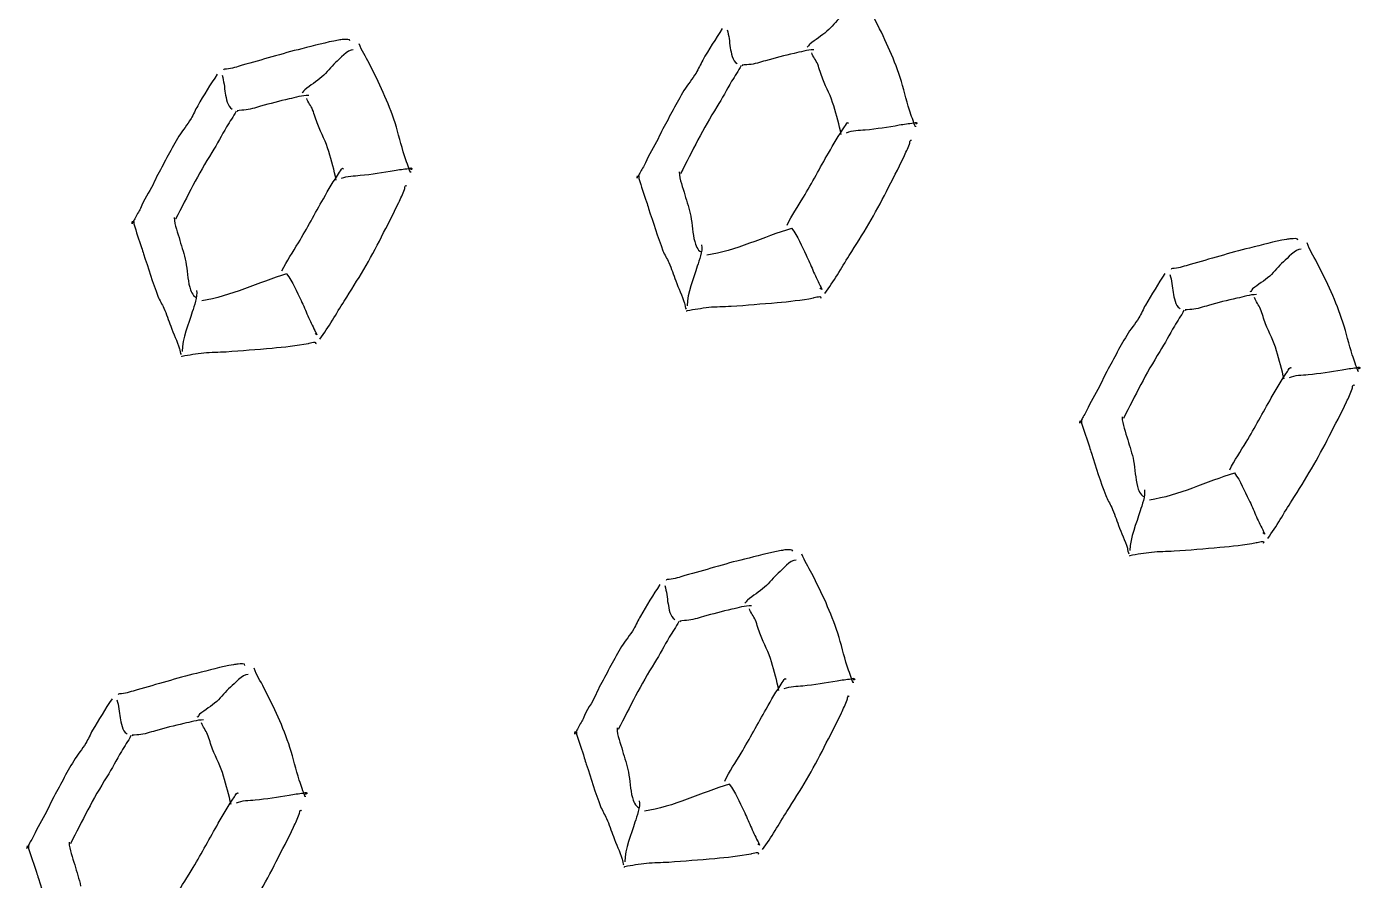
# Model space of a CAD drawing. Extents: x 25 to 279, y 7 to 272.
# Drawn here: x 123.9 to 212.8, y 173.6 to 230.4 of the extents above; entities that cross this region are included whole.
import ezdxf

# ---------------------------------------------------------------- set-up
doc = ezdxf.new("R2010")
doc.units = 0
doc.layers.get('0').update_dxf_attribs({"linetype": 'CONTINUOUS'})

msp = doc.modelspace()

# ---------------------------------------------------------------- linework, layer by layer
at = {"color": 7}
for points in [[(178.139725, 231.077823), (177.8, 230.792338), (177.565844, 230.42245), (177.225854, 230.131937)], [(182.1053, 227.058273), (181.660271, 228.440721), (181.030298, 229.743794), (180.375454, 231.036812)], [(170.25276, 230.31159), (169.809054, 229.623408), (169.355558, 228.915119), (168.955508, 228.205771)], [(170.577404, 230.2383), (170.708108, 229.851744), (170.725306, 229.436348), (170.795156, 229.034446)], [(177.225854, 230.131937), (176.864169, 229.822375), (176.453006, 229.572873), (176.089469, 229.273894)], [(144.704594, 229.539271), (143.871156, 229.401952), (143.07185, 229.163033), (142.253229, 228.967242)], [(145.016802, 229.583192), (144.911763, 229.580281), (144.80831, 229.556204), (144.704594, 229.539271)], [(145.46236, 229.495085), (145.51025, 229.637167), (145.168144, 229.587425), (145.016802, 229.583192)], [(146.740033, 228.002042), (146.514344, 228.447335), (146.236531, 228.842094), (146.080162, 229.30485)], [(176.089469, 229.273894), (176.012475, 229.210658), (175.998717, 229.119112), (175.91114, 229.075721)], [(142.253229, 228.967242), (140.913644, 228.646567), (139.612952, 228.224292), (138.286331, 227.867104)], [(145.685404, 228.901096), (145.28509, 228.901096), (144.790319, 228.283823), (144.50404, 228.043052)], [(170.795156, 229.034446), (170.84966, 228.721708), (170.921362, 228.144387), (171.252356, 227.98114)], [(175.041983, 228.657679), (174.403544, 228.523271), (173.77754, 228.343354), (173.147567, 228.173756)], [(176.356698, 228.899773), (175.910875, 228.899773), (175.478017, 228.74949), (175.041983, 228.657679)], [(176.613079, 227.938542), (176.51386, 228.195452), (176.28579, 228.438075), (176.220702, 228.695515)], [(137.238846, 227.60305), (137.165556, 227.595112), (137.038292, 227.640621), (137.038292, 227.536904)], [(138.286331, 227.867104), (137.930467, 227.771325), (137.6045, 227.643267), (137.238846, 227.60305)], [(144.50404, 228.043052), (144.164579, 227.757302), (143.930158, 227.387679), (143.590433, 227.096902)], [(148.469615, 224.023502), (148.024585, 225.405685), (147.394877, 226.709023), (146.740033, 228.002042)], [(168.955508, 228.205771), (168.798346, 227.927165), (168.672404, 227.627656), (168.511273, 227.350902)], [(171.513765, 227.852023), (171.328821, 227.487163), (171.090431, 227.151142), (170.882204, 226.798717)], [(172.033406, 227.909702), (171.945829, 227.902558), (171.417721, 227.896473), (171.632033, 227.843556)], [(173.147567, 228.173756), (172.791437, 228.077713), (172.404352, 227.940129), (172.033406, 227.909702)], [(176.951746, 226.952704), (176.822894, 227.276554), (176.738227, 227.613898), (176.613079, 227.938542)], [(136.61734, 227.276819), (136.173633, 226.588638), (135.719873, 225.880348), (135.319823, 225.171)], [(136.941983, 227.203529), (137.072423, 226.816708), (137.089621, 226.401312), (137.159735, 225.999675)], [(143.590433, 227.096902), (143.228483, 226.78734), (142.817585, 226.538102), (142.453783, 226.238858)], [(168.511273, 227.350902), (168.276058, 226.946619), (167.947446, 226.586521), (167.704823, 226.182767)], [(170.882204, 226.798717), (170.549094, 226.234625), (170.252231, 225.658363), (169.902452, 225.100356)], [(177.68279, 225.156977), (177.51081, 225.790125), (177.191988, 226.34919), (176.951746, 226.952704)], [(182.729452, 224.87546), (182.492121, 225.586925), (182.334429, 226.346544), (182.1053, 227.058273)], [(137.159735, 225.999675), (137.213975, 225.686673), (137.285942, 225.109617), (137.616935, 224.946369)], [(141.406298, 225.622908), (140.768123, 225.4885), (140.141854, 225.308319), (139.512146, 225.138721)], [(142.721277, 225.865002), (142.275454, 225.865002), (141.842331, 225.714719), (141.406298, 225.622908)], [(142.453783, 226.238858), (142.377054, 226.175623), (142.363296, 226.084077), (142.275454, 226.04095)], [(142.977394, 224.903771), (142.87844, 225.160417), (142.650369, 225.403304), (142.585017, 225.660744)], [(167.704823, 226.182767), (167.203702, 225.3488), (166.768463, 224.474352), (166.296975, 223.625569)], [(135.319823, 225.171), (135.16266, 224.892394), (135.036719, 224.592885), (134.875588, 224.315867)], [(137.878079, 224.817252), (137.6934, 224.452392), (137.45501, 224.116371), (137.246783, 223.763946)], [(138.397721, 224.874931), (138.310408, 224.867523), (137.782035, 224.861702), (137.996612, 224.808785)], [(139.512146, 225.138721), (139.155752, 225.042942), (138.768667, 224.905358), (138.397721, 224.874931)], [(143.316325, 223.917933), (143.187473, 224.241519), (143.102806, 224.579127), (142.977394, 224.903771)], [(169.902452, 225.100356), (169.00234, 223.664992), (168.242721, 222.145754), (167.485219, 220.650594)], [(178.182323, 223.255681), (178.052148, 223.897825), (177.854769, 224.524623), (177.68279, 225.156977)], [(183.121565, 223.766327), (182.98504, 224.133833), (182.853277, 224.503456), (182.729452, 224.87546)], [(134.875588, 224.315867), (134.640373, 223.911583), (134.312025, 223.551485), (134.069402, 223.147731)], [(144.047369, 222.122206), (143.87539, 222.755354), (143.556567, 223.314154), (143.316325, 223.917933)], [(149.093767, 221.840425), (148.8567, 222.552154), (148.698744, 223.311773), (148.469615, 224.023502)], [(178.408277, 223.77691), (178.459871, 223.852581), (178.605921, 224.157381), (178.660425, 224.009215)], [(179.780935, 223.569477), (180.544787, 223.642502), (181.297527, 223.755744), (182.05159, 223.890946)], [(182.05159, 223.890946), (182.364856, 223.947302), (182.680504, 223.990958), (182.996946, 224.026677)], [(182.996946, 224.026677), (183.071558, 224.035144), (183.190621, 224.09785), (183.222106, 224.030646)], [(183.222106, 224.030646), (183.263117, 223.944127), (183.149346, 223.961854), (183.128179, 223.962648)], [(134.069402, 223.147731), (133.568017, 222.313765), (133.133042, 221.439581), (132.66129, 220.590533)], [(137.246783, 223.763946), (136.913408, 223.199854), (136.61681, 222.623592), (136.266767, 222.065585)], [(165.987413, 222.969402), (165.72865, 222.426213), (165.370404, 221.924298), (165.135719, 221.368144)], [(166.296975, 223.625569), (166.1795, 223.414167), (166.091129, 223.186625), (165.987413, 222.969402)], [(177.331423, 222.013992), (177.674323, 222.611421), (178.020133, 223.207792), (178.408277, 223.77691)], [(178.537129, 223.371304), (178.91416, 223.544606), (179.372419, 223.530319), (179.780935, 223.569477)], [(183.121565, 223.818979), (183.121565, 223.801517), (183.127915, 223.749658), (183.121565, 223.766327)], [(144.546638, 220.22091), (144.416462, 220.86279), (144.219083, 221.489852), (144.047369, 222.122206)], [(182.34316, 221.749937), (182.475452, 222.035687), (182.617533, 222.318527), (182.724954, 222.61539)], [(182.724954, 222.61539), (182.757233, 222.704554), (182.734479, 222.840815), (182.81994, 222.883942)], [(182.81994, 222.883942), (182.838725, 222.893467), (182.854071, 222.859071), (182.871004, 222.846635)], [(136.266767, 222.065585), (135.366654, 220.630221), (134.607035, 219.110719), (133.849798, 217.615558)], [(149.486144, 220.731556), (149.349619, 221.099063), (149.217856, 221.468421), (149.093767, 221.840425)], [(165.135719, 221.368144), (165.037823, 221.136104), (164.876692, 220.90089), (164.759746, 220.681285)], [(175.663754, 219.070238), (176.238429, 220.040994), (176.769977, 221.036092), (177.331423, 222.013992)], [(181.194604, 219.467642), (181.576133, 220.2307), (181.984915, 220.97656), (182.34316, 221.749937)], [(132.66129, 220.590533), (132.544079, 220.379396), (132.455708, 220.151854), (132.351992, 219.934367)], [(143.695738, 218.979221), (144.038638, 219.576385), (144.384713, 220.173021), (144.772856, 220.74214)], [(144.772856, 220.74214), (144.82445, 220.817546), (144.9705, 221.12261), (145.025004, 220.974444)], [(144.901444, 220.336533), (145.27874, 220.509835), (145.736733, 220.495548), (146.14525, 220.534706)], [(146.14525, 220.534706), (146.909102, 220.607731), (147.661842, 220.720973), (148.416169, 220.856175)], [(148.416169, 220.856175), (148.729435, 220.912267), (149.045083, 220.956187), (149.36126, 220.991906)], [(149.36126, 220.991906), (149.435873, 221.000373), (149.554935, 221.063079), (149.586685, 220.995875)], [(149.486144, 220.784208), (149.486144, 220.766746), (149.492229, 220.714888), (149.486144, 220.731556)], [(149.586685, 220.995875), (149.627431, 220.909356), (149.513925, 220.927083), (149.492494, 220.927613)], [(164.584327, 220.336533), (164.56951, 220.35479), (164.608404, 220.489992), (164.615019, 220.508512)], [(164.619781, 220.432842), (164.615283, 220.428079), (164.584856, 220.33574), (164.584327, 220.336533)], [(164.759746, 220.681285), (164.712915, 220.592915), (164.682223, 220.499781), (164.619781, 220.432842)], [(164.698098, 220.500046), (164.698098, 220.442631), (164.6809, 220.382835), (164.698098, 220.328067)], [(164.698098, 220.328067), (164.86214, 219.80181), (165.049465, 219.282698), (165.22065, 218.758823)], [(167.398171, 220.758015), (167.398171, 220.234933), (167.634179, 219.737781), (167.768323, 219.231633)], [(132.351992, 219.934367), (132.093229, 219.391442), (131.734719, 218.889527), (131.500298, 218.333373)], [(148.707475, 218.715167), (148.840031, 219.000917), (148.982113, 219.283756), (149.089269, 219.580354)], [(149.089269, 219.580354), (149.121813, 219.669783), (149.098794, 219.805779), (149.184254, 219.849171)], [(149.184254, 219.849171), (149.203304, 219.858696), (149.218385, 219.8243), (149.235583, 219.811865)], [(178.717046, 215.190123), (179.622979, 216.603527), (180.449802, 217.977244), (181.194604, 219.467642)], [(142.028069, 216.035467), (142.603008, 217.006223), (143.134292, 218.001056), (143.695738, 218.979221)], [(147.559183, 216.432871), (147.940448, 217.195665), (148.349229, 217.941525), (148.707475, 218.715167)], [(165.22065, 218.758823), (165.267217, 218.616213), (165.304788, 218.471221), (165.351354, 218.328875)], [(167.768323, 219.231633), (167.894, 218.758029), (168.069154, 218.29686), (168.160435, 217.812937)], [(174.570496, 217.215244), (174.877148, 217.863473), (175.297835, 218.4527), (175.663754, 219.070238)], [(131.124325, 217.64625), (131.077229, 217.558144), (131.046802, 217.464746), (130.98436, 217.398071)], [(131.500298, 218.333373), (131.402402, 218.101333), (131.241006, 217.866119), (131.124325, 217.64625)], [(133.76275, 217.723244), (133.76275, 217.199898), (133.998494, 216.70301), (134.132902, 216.196863)], [(165.351354, 218.328875), (165.657477, 217.394896), (165.956985, 216.430225), (166.30941, 215.51265)], [(168.160435, 217.812937), (168.264417, 217.259958), (168.278704, 216.658825), (168.421579, 216.114577)], [(130.948906, 217.301762), (130.933825, 217.319754), (130.972719, 217.455221), (130.979598, 217.473477)], [(130.98436, 217.398071), (130.979598, 217.393044), (130.949435, 217.300969), (130.948906, 217.301762)], [(131.062412, 217.465275), (131.062412, 217.40786), (131.045479, 217.348065), (131.062412, 217.293296)], [(131.062412, 217.293296), (131.226454, 216.766775), (131.414044, 216.247927), (131.585229, 215.723788)], [(174.879794, 216.996698), (173.011571, 216.449275), (171.161869, 215.493071), (169.22115, 215.210231)], [(174.87609, 217.01125), (175.298629, 216.479702), (175.537548, 215.827504), (175.841025, 215.221873)], [(134.132902, 216.196863), (134.258579, 215.723258), (134.433469, 215.26209), (134.52475, 214.777902)], [(140.935075, 214.180473), (141.241727, 214.828438), (141.662415, 215.417929), (142.028069, 216.035467)], [(145.081625, 212.155352), (145.987294, 213.568492), (146.814117, 214.942208), (147.559183, 216.432871)], [(168.421579, 216.114577), (168.472644, 215.920108), (168.617106, 215.520058), (168.835387, 215.448092)], [(168.879044, 215.899471), (168.965298, 215.473492), (168.709446, 214.880031), (168.59594, 214.480775)], [(207.833648, 216.261156), (207.00021, 216.124102), (206.200904, 215.884919), (205.382283, 215.689127)], [(208.145592, 216.305077), (208.040817, 216.302167), (207.937365, 216.27809), (207.833648, 216.261156)], [(208.591415, 216.217235), (208.639304, 216.359052), (208.297198, 216.30931), (208.145592, 216.305077)], [(209.869088, 214.723927), (209.643398, 215.169485), (209.365321, 215.563979), (209.209217, 216.026735)], [(131.585229, 215.723788), (131.631796, 215.581442), (131.669102, 215.436185), (131.715669, 215.29384)], [(131.715669, 215.29384), (132.021792, 214.360125), (132.3213, 213.39519), (132.67399, 212.477879)], [(166.30941, 215.51265), (166.415508, 215.23669), (166.58246, 214.987188), (166.701523, 214.717312)], [(175.841025, 215.221873), (176.005596, 214.892996), (176.144238, 214.551948), (176.290023, 214.21434)], [(177.09224, 212.656738), (177.692315, 213.461865), (178.175708, 214.345573), (178.717046, 215.190123)], [(205.382283, 215.689127), (204.042433, 215.368452), (202.742006, 214.946177), (201.415385, 214.58899)], [(208.814194, 215.622981), (208.414144, 215.622981), (207.919373, 215.005708), (207.633094, 214.764937)], [(134.52475, 214.777902), (134.628996, 214.225188), (134.643283, 213.624054), (134.786158, 213.079806)], [(166.701523, 214.717312), (166.87509, 214.322819), (167.015583, 213.919329), (167.158723, 213.513458)], [(168.59594, 214.480775), (168.356492, 213.638606), (167.920723, 212.726852), (167.920723, 211.836529)], [(176.290023, 214.21434), (176.436338, 213.874879), (176.591913, 213.552881), (176.760717, 213.223475)], [(200.3679, 214.324935), (200.29461, 214.316998), (200.167346, 214.362771), (200.167346, 214.259054)], [(201.415385, 214.58899), (201.059521, 214.49321), (200.733554, 214.365152), (200.3679, 214.324935)], [(207.633094, 214.764937), (207.293369, 214.479187), (207.059213, 214.109565), (206.719488, 213.818787)], [(211.598669, 210.745387), (211.15364, 212.127835), (210.523931, 213.430908), (209.869088, 214.723927)], [(141.244373, 213.961662), (139.375885, 213.414504), (137.526183, 212.458035), (135.585465, 212.17546)], [(141.240404, 213.976479), (141.662944, 213.444931), (141.901862, 212.792733), (142.20534, 212.187102)], [(167.158723, 213.513458), (167.336787, 213.007575), (167.590523, 212.522329), (167.746627, 212.008508)], [(176.760717, 213.223475), (176.799081, 213.148598), (176.837975, 213.073721), (176.871048, 212.996198)], [(199.746129, 213.998704), (199.302687, 213.310523), (198.848927, 212.602233), (198.448877, 211.892885)], [(200.070773, 213.925415), (200.201477, 213.538594), (200.218675, 213.123198), (200.288525, 212.72156)], [(206.719488, 213.818787), (206.357538, 213.50949), (205.946375, 213.259987), (205.582837, 212.960744)], [(132.67399, 212.477879), (132.779823, 212.201654), (132.94704, 211.952417), (133.065837, 211.682277)], [(134.786158, 213.079806), (134.837223, 212.885337), (134.981421, 212.485023), (135.199967, 212.413321)], [(135.243358, 212.8647), (135.329612, 212.438721), (135.07376, 211.84526), (134.960254, 211.446004)], [(173.91036, 212.059308), (174.718398, 212.129158), (175.531463, 212.215942), (176.327594, 212.370194)], [(176.327594, 212.370194), (176.436602, 212.39136), (176.962065, 212.573923), (176.80014, 212.317806)], [(176.883483, 212.936402), (176.838769, 212.950954), (176.811781, 212.996727), (176.776063, 213.02689)], [(176.871048, 212.996198), (176.878985, 212.977413), (176.903063, 212.930052), (176.883483, 212.936402)], [(200.288525, 212.72156), (200.343029, 212.408823), (200.414996, 211.831502), (200.74599, 211.668254)], [(204.535352, 212.344794), (203.897177, 212.210385), (203.270908, 212.030204), (202.640935, 211.860871)], [(205.850331, 212.586887), (205.404508, 212.586887), (204.971385, 212.436604), (204.535352, 212.344794)], [(205.582837, 212.960744), (205.505844, 212.897508), (205.492085, 212.806227), (205.404508, 212.762835)], [(206.106448, 211.625656), (206.007229, 211.882302), (205.779423, 212.12519), (205.714071, 212.382629)], [(133.065837, 211.682277), (133.239669, 211.287783), (133.380162, 210.884294), (133.523037, 210.478423)], [(134.960254, 211.446004), (134.720806, 210.603835), (134.285302, 209.692081), (134.285302, 208.801758)], [(142.20534, 212.187102), (142.370175, 211.858225), (142.508817, 211.516912), (142.654338, 211.179304)], [(143.456554, 209.621967), (144.056629, 210.427094), (144.540288, 211.310802), (145.081625, 212.155352)], [(167.746627, 212.008508), (167.770969, 211.928075), (167.784462, 211.656612), (167.855635, 211.621688)], [(167.905906, 211.46426), (167.910669, 211.48331), (167.90035, 211.517177), (167.919665, 211.520881)], [(167.919665, 211.520881), (168.39565, 211.611898), (168.87534, 211.684923), (169.356617, 211.741808)], [(169.356617, 211.741808), (169.85324, 211.80081), (170.355948, 211.782819), (170.854952, 211.816421)], [(170.854952, 211.816421), (171.873333, 211.885477), (172.893567, 211.971467), (173.91036, 212.059308)], [(198.448877, 211.892885), (198.291715, 211.614279), (198.165773, 211.314771), (198.004642, 211.038017)], [(201.007133, 211.539137), (200.822454, 211.174277), (200.584065, 210.838256), (200.375573, 210.485831)], [(201.526775, 211.596817), (201.439462, 211.589673), (200.91109, 211.583587), (201.125667, 211.530671)], [(202.640935, 211.860871), (202.284806, 211.764827), (201.897721, 211.627244), (201.526775, 211.596817)], [(206.445115, 210.639819), (206.316263, 210.963669), (206.231596, 211.301013), (206.106448, 211.625656)], [(142.654338, 211.179304), (142.800652, 210.840108), (142.956492, 210.51811), (143.125031, 210.188704)], [(198.004642, 211.038017), (197.769427, 210.633469), (197.440815, 210.273635), (197.198192, 209.869881)], [(207.176423, 208.844092), (207.004179, 209.47724), (206.685356, 210.03604), (206.445115, 210.639819)], [(212.222821, 208.562575), (211.985754, 209.27404), (211.827798, 210.033658), (211.598669, 210.745387)], [(133.523037, 210.478423), (133.701367, 209.972804), (133.955102, 209.487294), (134.111206, 208.973737)], [(143.125031, 210.188704), (143.163396, 210.113827), (143.20229, 210.038685), (143.235363, 209.961427)], [(143.247798, 209.901367), (143.203083, 209.915919), (143.17636, 209.961956), (143.140642, 209.992119)], [(143.235363, 209.961427), (143.2433, 209.942642), (143.267377, 209.895017), (143.247798, 209.901367)], [(197.198192, 209.869881), (196.697071, 209.035915), (196.262096, 208.161467), (195.790344, 207.312419)], [(200.375573, 210.485831), (200.042462, 209.92174), (199.7456, 209.345477), (199.395821, 208.787471)], [(134.111206, 208.973737), (134.135548, 208.893304), (134.149042, 208.621842), (134.21995, 208.586652)], [(135.721196, 208.707037), (136.217554, 208.765775), (136.720527, 208.747783), (137.219267, 208.78165)], [(137.219267, 208.78165), (138.237913, 208.850442), (139.257881, 208.936431), (140.27494, 209.024537)], [(140.27494, 209.024537), (141.082713, 209.094387), (141.895777, 209.181171), (142.692173, 209.335423)], [(142.692173, 209.335423), (142.800917, 209.35659), (143.326644, 209.539152), (143.164454, 209.283035)], [(199.395821, 208.787471), (198.495708, 207.352106), (197.73609, 205.832869), (196.978852, 204.337444)], [(207.675692, 206.942796), (207.545517, 207.58494), (207.348138, 208.211737), (207.176423, 208.844092)], [(134.270485, 208.42949), (134.274983, 208.448275), (134.264929, 208.482406), (134.284244, 208.48611)], [(134.284244, 208.48611), (134.759965, 208.577127), (135.239919, 208.650152), (135.721196, 208.707037)], [(212.615198, 207.453442), (212.478673, 207.820948), (212.346646, 208.190571), (212.222821, 208.562575)], [(195.790344, 207.312419), (195.673133, 207.101281), (195.584498, 206.87374), (195.481046, 206.656252)], [(206.824792, 205.701106), (207.167692, 206.298271), (207.513767, 206.894906), (207.90191, 207.464025)], [(207.90191, 207.464025), (207.95324, 207.539431), (208.09929, 207.844496), (208.154058, 207.696329)], [(208.030498, 207.058419), (208.407529, 207.231721), (208.865788, 207.217433), (209.274304, 207.256592)], [(209.274304, 207.256592), (210.038156, 207.329617), (210.790896, 207.442858), (211.544958, 207.57806)], [(211.544958, 207.57806), (211.858225, 207.634417), (212.174138, 207.678073), (212.490315, 207.713792)], [(212.490315, 207.713792), (212.564927, 207.722258), (212.68399, 207.784965), (212.71574, 207.71776)], [(212.615198, 207.506094), (212.615198, 207.488631), (212.621283, 207.436773), (212.615198, 207.453442)], [(212.71574, 207.71776), (212.756485, 207.631242), (212.642715, 207.648969), (212.621548, 207.649498)], [(195.481046, 206.656252), (195.222283, 206.113327), (194.863773, 205.611412), (194.629087, 205.055258)], [(211.836529, 205.437052), (211.968821, 205.722802), (212.111167, 206.005642), (212.218323, 206.30224)], [(212.218323, 206.30224), (212.250602, 206.391669), (212.227848, 206.527665), (212.313308, 206.571056)], [(212.313308, 206.571056), (212.332094, 206.580581), (212.34744, 206.546185), (212.364638, 206.53375)], [(205.157123, 202.757352), (205.731798, 203.728108), (206.263346, 204.722942), (206.824792, 205.701106)], [(210.688238, 203.154756), (211.069502, 203.917815), (211.478283, 204.663675), (211.836529, 205.437052)], [(194.253115, 204.3684), (194.206283, 204.280029), (194.175856, 204.186631), (194.11315, 204.119956)], [(194.629087, 205.055258), (194.531456, 204.823219), (194.37006, 204.588004), (194.253115, 204.3684)], [(196.89154, 204.445129), (196.89154, 203.921783), (197.127548, 203.424896), (197.261956, 202.918748)], [(194.077696, 204.023648), (194.062879, 204.04164), (194.101773, 204.177106), (194.108387, 204.195627)], [(194.11315, 204.119956), (194.108652, 204.115194), (194.078225, 204.022854), (194.077696, 204.023648)], [(194.191467, 204.18716), (194.191467, 204.129746), (194.174533, 204.06995), (194.191467, 204.015181)], [(194.191467, 204.015181), (194.355508, 203.488925), (194.542833, 202.969812), (194.714019, 202.445673)], [(197.261956, 202.918748), (197.387369, 202.445144), (197.562523, 201.983975), (197.653804, 201.499787)], [(204.064129, 200.902358), (204.370517, 201.550588), (204.791469, 202.139815), (205.157123, 202.757352)], [(208.210679, 198.877237), (209.116348, 200.290377), (209.943171, 201.664094), (210.688238, 203.154756)], [(194.714019, 202.445673), (194.760585, 202.303327), (194.798156, 202.158335), (194.844723, 202.015725)], [(194.844723, 202.015725), (195.150846, 201.08201), (195.450354, 200.11734), (195.802779, 199.199765)], [(197.653804, 201.499787), (197.75805, 200.947073), (197.772073, 200.34594), (197.915213, 199.801692)], [(204.373163, 200.683812), (202.50494, 200.13639), (200.655237, 199.180185), (198.714519, 198.897346)], [(204.369458, 200.698365), (204.791998, 200.166817), (205.030917, 199.514619), (205.334394, 198.908988)], [(195.802779, 199.199765), (195.908877, 198.923804), (196.076094, 198.674302), (196.194892, 198.404162)], [(197.915213, 199.801692), (197.966277, 199.607223), (198.110475, 199.207173), (198.328756, 199.135206)], [(198.372412, 199.586585), (198.458667, 199.160606), (198.202815, 198.567146), (198.089308, 198.16789)], [(196.194892, 198.404162), (196.368458, 198.009669), (196.509217, 197.606444), (196.652092, 197.200308)], [(198.089308, 198.16789), (197.84986, 197.325721), (197.414356, 196.413967), (197.414356, 195.523644)], [(205.334394, 198.908988), (205.499229, 198.58011), (205.637871, 198.239063), (205.783392, 197.901454)], [(206.585608, 196.343852), (207.185683, 197.148979), (207.669077, 198.032688), (208.210679, 198.877237)], [(196.652092, 197.200308), (196.830421, 196.69469), (197.083892, 196.209179), (197.239996, 195.695623)], [(205.783392, 197.901454), (205.929706, 197.561994), (206.085281, 197.239996), (206.254085, 196.91059)], [(206.254085, 196.91059), (206.29245, 196.835712), (206.331344, 196.760835), (206.364417, 196.683312)], [(206.376852, 196.623517), (206.332138, 196.637804), (206.30515, 196.683842), (206.269431, 196.714004)], [(206.364417, 196.683312), (206.372354, 196.664527), (206.396431, 196.617167), (206.376852, 196.623517)], [(174.190554, 195.530258), (173.357117, 195.393204), (172.557546, 195.154021), (171.738925, 194.958229)], [(174.502498, 195.574179), (174.397458, 195.571269), (174.294006, 195.547192), (174.190554, 195.530258)], [(174.948321, 195.486337), (174.99621, 195.628154), (174.65384, 195.578413), (174.502498, 195.574179)], [(197.239996, 195.695623), (197.264602, 195.61519), (197.277831, 195.343727), (197.349004, 195.308537)], [(197.413298, 195.207996), (197.889019, 195.299013), (198.368708, 195.372037), (198.849985, 195.428923)], [(198.849985, 195.428923), (199.346608, 195.48766), (199.849317, 195.469933), (200.348321, 195.503535)], [(200.348321, 195.503535), (201.366702, 195.572592), (202.386935, 195.658581), (203.403994, 195.746423)], [(203.403994, 195.746423), (204.211767, 195.816273), (205.024831, 195.903056), (205.821227, 196.057308)], [(205.821227, 196.057308), (205.929971, 196.078475), (206.455433, 196.261037), (206.293508, 196.004921)], [(171.738925, 194.958229), (170.39934, 194.637554), (169.098648, 194.215279), (167.772027, 193.858092)], [(175.1711, 194.892083), (174.770785, 194.892083), (174.276015, 194.27481), (173.99, 194.03404)], [(176.225729, 193.993029), (176.000304, 194.438588), (175.722227, 194.833081), (175.565858, 195.295838)], [(197.399275, 195.151375), (197.404038, 195.170425), (197.393983, 195.204292), (197.413298, 195.207996)], [(167.772027, 193.858092), (167.416163, 193.762313), (167.09046, 193.634254), (166.724542, 193.594038)], [(173.99, 194.03404), (173.650275, 193.748554), (173.415854, 193.378667), (173.076129, 193.088154)], [(177.95531, 190.01449), (177.510281, 191.396938), (176.880573, 192.70001), (176.225729, 193.993029)], [(166.103035, 193.267806), (165.659329, 192.579625), (165.205833, 191.871335), (164.805783, 191.161988)], [(166.427679, 193.194517), (166.558119, 192.80796), (166.575317, 192.392565), (166.645431, 191.990662)], [(166.724542, 193.594038), (166.651252, 193.5861), (166.523988, 193.631873), (166.523988, 193.528156)], [(173.076129, 193.088154), (172.714444, 192.778592), (172.303281, 192.52909), (171.939479, 192.229846)], [(166.645431, 191.990662), (166.699935, 191.677925), (166.771637, 191.100604), (167.102631, 190.937356)], [(171.939479, 192.229846), (171.86275, 192.166875), (171.848992, 192.075329), (171.76115, 192.031937)], [(164.805783, 191.161988), (164.648621, 190.883381), (164.522415, 190.583873), (164.361548, 190.307119)], [(168.997842, 191.129973), (168.641448, 191.033929), (168.254363, 190.896346), (167.883417, 190.865919)], [(170.891994, 191.613896), (170.253819, 191.479488), (169.62755, 191.299571), (168.997842, 191.129973)], [(172.206973, 191.85599), (171.76115, 191.85599), (171.328027, 191.705706), (170.891994, 191.613896)], [(172.46309, 190.894758), (172.364135, 191.151669), (172.136065, 191.394292), (172.070977, 191.651731)], [(164.361548, 190.307119), (164.126333, 189.902835), (163.797721, 189.542737), (163.555098, 189.138983)], [(167.36404, 190.80824), (167.179096, 190.443379), (166.940706, 190.107358), (166.732479, 189.754933)], [(167.883417, 190.865919), (167.796104, 190.858775), (167.267731, 190.85269), (167.482308, 190.799773)], [(172.802021, 189.908921), (172.673169, 190.232771), (172.588502, 190.570115), (172.46309, 190.894758)], [(166.732479, 189.754933), (166.399104, 189.190842), (166.102506, 188.614579), (165.752463, 188.056573)], [(173.533065, 188.113194), (173.361085, 188.746342), (173.042263, 189.305142), (172.802021, 189.908921)], [(178.579463, 187.831677), (178.342396, 188.543142), (178.184704, 189.30276), (177.95531, 190.01449)], [(163.555098, 189.138983), (163.053977, 188.305017), (162.618738, 187.430569), (162.14725, 186.581521)], [(137.700279, 187.91846), (136.866842, 187.781406), (136.067271, 187.542223), (135.24865, 187.346431)], [(138.012223, 187.962381), (137.907183, 187.959471), (137.803731, 187.935394), (137.700279, 187.91846)], [(138.458046, 187.87454), (138.505935, 188.016356), (138.163565, 187.966615), (138.012223, 187.962381)], [(139.735454, 186.381231), (139.510029, 186.826525), (139.231952, 187.221283), (139.075583, 187.68404)], [(165.752463, 188.056573), (164.852615, 186.621208), (164.092731, 185.101971), (163.335494, 183.60681)], [(174.032333, 186.211898), (173.902423, 186.854042), (173.705044, 187.48084), (173.533065, 188.113194)], [(178.97184, 186.722544), (178.835315, 187.09005), (178.703552, 187.459673), (178.579463, 187.831677)], [(135.24865, 187.346431), (133.909065, 187.025756), (132.608373, 186.603481), (131.281752, 186.246294)], [(138.680825, 187.280285), (138.280775, 187.280285), (137.78574, 186.663012), (137.499725, 186.422242)], [(162.14725, 186.581521), (162.029775, 186.370383), (161.941404, 186.142842), (161.837688, 185.925354)], [(173.181698, 184.970208), (173.524598, 185.567637), (173.870408, 186.164008), (174.258552, 186.733127)], [(174.258552, 186.733127), (174.310146, 186.808533), (174.456196, 187.113598), (174.5107, 186.965431)], [(175.63121, 186.525694), (176.394798, 186.598719), (177.147802, 186.71196), (177.901865, 186.847162)], [(177.901865, 186.847162), (178.215131, 186.903519), (178.530779, 186.947175), (178.847221, 186.982894)], [(178.847221, 186.982894), (178.921833, 186.99136), (179.040631, 187.054067), (179.072381, 186.986862)], [(178.97184, 186.775196), (178.97184, 186.757733), (178.977925, 186.705875), (178.97184, 186.722544)], [(179.072381, 186.986862), (179.113127, 186.900344), (178.999621, 186.918071), (178.978454, 186.9186)], [(129.61276, 185.656008), (129.169054, 184.967827), (128.715558, 184.259537), (128.315508, 183.55019)], [(130.234267, 185.98224), (130.160977, 185.974302), (130.033713, 186.020075), (130.033713, 185.916358)], [(131.281752, 186.246294), (130.925888, 186.150515), (130.600185, 186.022456), (130.234267, 185.98224)], [(137.499725, 186.422242), (137.16, 186.136492), (136.925579, 185.766869), (136.585854, 185.476092)], [(141.4653, 182.402692), (141.020271, 183.78514), (140.390298, 185.088212), (139.735454, 186.381231)], [(161.837688, 185.925354), (161.578925, 185.382429), (161.220415, 184.880515), (160.985994, 184.32436)], [(174.38714, 186.327521), (174.764435, 186.500823), (175.222694, 186.486535), (175.63121, 186.525694)], [(178.575229, 185.571606), (178.607508, 185.660771), (178.58449, 185.797031), (178.670215, 185.840158)], [(178.670215, 185.840158), (178.689, 185.849683), (178.704346, 185.815288), (178.721279, 185.802852)], [(129.937404, 185.582719), (130.067844, 185.195898), (130.085306, 184.780502), (130.155156, 184.378865)], [(136.585854, 185.476092), (136.224169, 185.166529), (135.813006, 184.917292), (135.449204, 184.618048)], [(171.513765, 182.026454), (172.088704, 182.99721), (172.619988, 183.992044), (173.181698, 184.970208)], [(178.193171, 184.706154), (178.325727, 184.991904), (178.467808, 185.274744), (178.575229, 185.571606)], [(130.155156, 184.378865), (130.20966, 184.066127), (130.281362, 183.488806), (130.612356, 183.325558)], [(134.401983, 184.002098), (133.763544, 183.86769), (133.137275, 183.687508), (132.507567, 183.518175)], [(135.716698, 184.244192), (135.270875, 184.244192), (134.838017, 184.093908), (134.401983, 184.002098)], [(135.449204, 184.618048), (135.372475, 184.554813), (135.358717, 184.463531), (135.27114, 184.42014)], [(135.972815, 183.28296), (135.87386, 183.539606), (135.64579, 183.782494), (135.580702, 184.039933)], [(160.985994, 184.32436), (160.888098, 184.092321), (160.726967, 183.857106), (160.610021, 183.637502)], [(177.044879, 182.423858), (177.426144, 183.186917), (177.834925, 183.932777), (178.193171, 184.706154)], [(128.315508, 183.55019), (128.158346, 183.271583), (128.032404, 182.972075), (127.871273, 182.695321)], [(130.873765, 183.196442), (130.688821, 182.831581), (130.450431, 182.49556), (130.242204, 182.143135)], [(131.393142, 183.254121), (131.305829, 183.246977), (130.777456, 183.240892), (130.992033, 183.187975)], [(132.507567, 183.518175), (132.151173, 183.422131), (131.764352, 183.284548), (131.393142, 183.254121)], [(136.311746, 182.297123), (136.182894, 182.620973), (136.098227, 182.958317), (135.972815, 183.28296)], [(160.434602, 183.29275), (160.419521, 183.310742), (160.458415, 183.446208), (160.465294, 183.464729)], [(160.470056, 183.389058), (160.465294, 183.384296), (160.435131, 183.291956), (160.434602, 183.29275)], [(160.610021, 183.637502), (160.56319, 183.549131), (160.532498, 183.455998), (160.470056, 183.389058)], [(160.548373, 183.456262), (160.548373, 183.398848), (160.531175, 183.339052), (160.548373, 183.284283)], [(160.548373, 183.284283), (160.712415, 182.758027), (160.89974, 182.238915), (161.070925, 181.71504)], [(163.248446, 183.714231), (163.248446, 183.19115), (163.484454, 182.693998), (163.618598, 182.18785)], [(127.871273, 182.695321), (127.636058, 182.290773), (127.307446, 181.93094), (127.064823, 181.527185)], [(130.242204, 182.143135), (129.908829, 181.579044), (129.612231, 181.002781), (129.262452, 180.444775)], [(137.04279, 180.501396), (136.87081, 181.134544), (136.551988, 181.693344), (136.311746, 182.297123)], [(142.089188, 180.219615), (141.852121, 180.931344), (141.694429, 181.690962), (141.4653, 182.402692)], [(163.618598, 182.18785), (163.744275, 181.714246), (163.919429, 181.253077), (164.010446, 180.769154)], [(174.567321, 178.14634), (175.473254, 179.559744), (176.299813, 180.93346), (177.044879, 182.423858)], [(127.064823, 181.527185), (126.563702, 180.693219), (126.128463, 179.818771), (125.656975, 178.969723)], [(161.070925, 181.71504), (161.117492, 181.572429), (161.154798, 181.427437), (161.201629, 181.285092)], [(161.201629, 181.285092), (161.507487, 180.351112), (161.80726, 179.386442), (162.159685, 178.468867)], [(170.420771, 180.17146), (170.727423, 180.81969), (171.14811, 181.408917), (171.513765, 182.026454)], [(129.262452, 180.444775), (128.36234, 179.00941), (127.602456, 177.490173), (126.845219, 175.994748)], [(137.542058, 178.6001), (137.412148, 179.242244), (137.214769, 179.869042), (137.04279, 180.501396)], [(164.010446, 180.769154), (164.114692, 180.216175), (164.128979, 179.615042), (164.271854, 179.070794)], [(137.768277, 179.121329), (137.819871, 179.196735), (137.965921, 179.5018), (138.020425, 179.353633)], [(142.481565, 179.110746), (142.34504, 179.478252), (142.213277, 179.847875), (142.089188, 180.219615)], [(142.356946, 179.371096), (142.431558, 179.379562), (142.550356, 179.442269), (142.582106, 179.375065)], [(170.730069, 179.952915), (168.861581, 179.405492), (167.011879, 178.449287), (165.07116, 178.166448)], [(170.7261, 179.967467), (171.148904, 179.435919), (171.387558, 178.783721), (171.691035, 178.17809)], [(125.656975, 178.969723), (125.5395, 178.758585), (125.451129, 178.531044), (125.347412, 178.313556)], [(136.691423, 177.35841), (137.034323, 177.955575), (137.380133, 178.55221), (137.768277, 179.121329)], [(137.896865, 178.715723), (138.27416, 178.889025), (138.732419, 178.874737), (139.140935, 178.913896)], [(139.140935, 178.913896), (139.904787, 178.986921), (140.657527, 179.100163), (141.41159, 179.235365)], [(141.41159, 179.235365), (141.724856, 179.291721), (142.040504, 179.335377), (142.356946, 179.371096)], [(142.481565, 179.163398), (142.481565, 179.145935), (142.48765, 179.094077), (142.481565, 179.110746)], [(142.582106, 179.375065), (142.622852, 179.288546), (142.509346, 179.306273), (142.488179, 179.306802)], [(164.271854, 179.070794), (164.322919, 178.876325), (164.467117, 178.476275), (164.685663, 178.404308)], [(164.729054, 178.855687), (164.815573, 178.429708), (164.559721, 177.836248), (164.44595, 177.436992)], [(125.347412, 178.313556), (125.08865, 177.770631), (124.730404, 177.268717), (124.495719, 176.712562)], [(141.70316, 177.094356), (141.835452, 177.380106), (141.977533, 177.662946), (142.084954, 177.959544)], [(142.084954, 177.959544), (142.117233, 178.048973), (142.094215, 178.184969), (142.17994, 178.22836)], [(142.17994, 178.22836), (142.198725, 178.237885), (142.214071, 178.20349), (142.231004, 178.191054)], [(162.159685, 178.468867), (162.265783, 178.192906), (162.432735, 177.943404), (162.551533, 177.673529)], [(162.551533, 177.673529), (162.725365, 177.279035), (162.865858, 176.875546), (163.008998, 176.469675)], [(171.691035, 178.17809), (171.855871, 177.849213), (171.994513, 177.508165), (172.140033, 177.170556)], [(172.94225, 175.612954), (173.542325, 176.418081), (174.025983, 177.30179), (174.567321, 178.14634)], [(135.02349, 174.414656), (135.598429, 175.385413), (136.129977, 176.380246), (136.691423, 177.35841)], [(140.554604, 174.81206), (140.935869, 175.575119), (141.34465, 176.320979), (141.70316, 177.094356)], [(164.44595, 177.436992), (164.206502, 176.594823), (163.770998, 175.683069), (163.770998, 174.792746)], [(172.140033, 177.170556), (172.286348, 176.831096), (172.442188, 176.509098), (172.610727, 176.179692)], [(124.119746, 176.025704), (124.072915, 175.937333), (124.042223, 175.843935), (123.979781, 175.77726)], [(124.495719, 176.712562), (124.397823, 176.480523), (124.236692, 176.245308), (124.119746, 176.025704)], [(126.758171, 176.102433), (126.758171, 175.579088), (126.994179, 175.0822), (127.128323, 174.576052)], [(163.008998, 176.469675), (163.187063, 175.963792), (163.440798, 175.478281), (163.596902, 174.964725)], [(172.610727, 176.179692), (172.649356, 176.104815), (172.687985, 176.029938), (172.721058, 175.952415)], [(172.733494, 175.892619), (172.688779, 175.906906), (172.662056, 175.952944), (172.626338, 175.983106)], [(172.721058, 175.952415), (172.72926, 175.933629), (172.753073, 175.886269), (172.733494, 175.892619)], [(123.944327, 175.680952), (123.929246, 175.698944), (123.96814, 175.83441), (123.975019, 175.852931)], [(123.979781, 175.77726), (123.975019, 175.772498), (123.944856, 175.680158), (123.944327, 175.680952)], [(124.058098, 175.844465), (124.058098, 175.78705), (124.0409, 175.727254), (124.058098, 175.672485)], [(124.058098, 175.672485), (124.22214, 175.146229), (124.409465, 174.627117), (124.58065, 174.102977)], [(166.704963, 174.772637), (167.723608, 174.841694), (168.743577, 174.927683), (169.760635, 175.015525)], [(169.760635, 175.015525), (170.568673, 175.085375), (171.381473, 175.172158), (172.177869, 175.32641)], [(172.177869, 175.32641), (172.286613, 175.347577), (172.81234, 175.53014), (172.650415, 175.274023)], [(124.58065, 174.102977), (124.627217, 173.960631), (124.664523, 173.81564), (124.711354, 173.673029)], [(127.128323, 174.576052), (127.254, 174.102448), (127.429154, 173.641279), (127.520435, 173.157092)], [(133.930496, 172.559663), (134.237148, 173.207892), (134.657835, 173.797119), (135.02349, 174.414656)], [(138.077046, 170.534542), (138.982979, 171.947681), (139.809538, 173.321398), (140.554604, 174.81206)], [(163.596902, 174.964725), (163.621244, 174.884292), (163.634738, 174.612829), (163.705646, 174.577904)], [(163.756181, 174.420477), (163.760679, 174.439527), (163.750625, 174.473394), (163.76994, 174.477098)], [(163.76994, 174.477098), (164.245925, 174.568115), (164.725615, 174.64114), (165.206892, 174.698025)], [(165.206892, 174.698025), (165.70325, 174.757027), (166.206223, 174.739035), (166.704963, 174.772637)], [(124.711354, 173.673029), (125.017477, 172.739315), (125.316985, 171.774644), (125.66941, 170.857069)]]:
    msp.add_open_spline(points, degree=3, dxfattribs=at)

doc.saveas('drawing.dxf')
